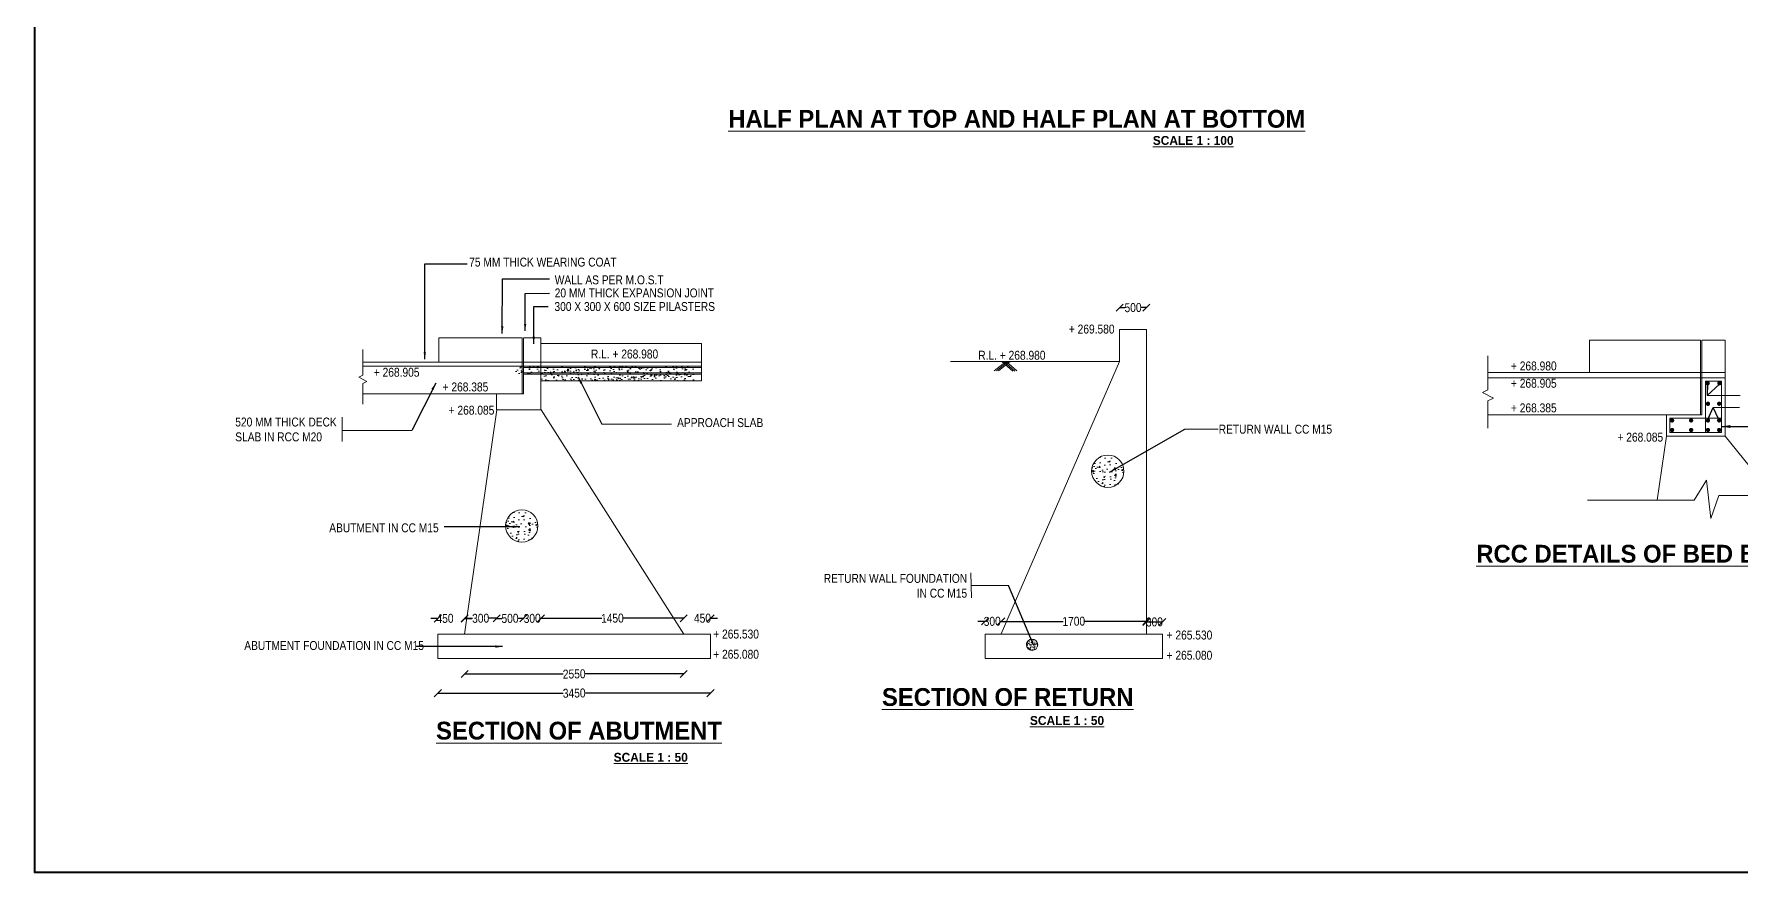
# Model space of a CAD drawing. Header units: millimetres. Extents: x 553933 to 630635, y 36219 to 87626.
# Drawn here: x 553933 to 601830, y 36219 to 59764 of the extents above; entities that cross this region are included whole.
import ezdxf
from ezdxf.enums import TextEntityAlignment as Align

# ---------------------------------------------------------------- set-up
doc = ezdxf.new("R2010")
doc.units = ezdxf.units.MM
doc.header["$LTSCALE"] = 300
doc.header["$MEASUREMENT"] = 0
doc.layers.add('MAIN', color=7, linetype='Continuous')
doc.styles.add('ARIAL NARROW', font='ARIALN.TTF', dxfattribs={"height": 250})
doc.styles.add('arn', font='ARIALN.TTF')
doc.styles.add('CITYBLUEPR', font='cityb___.ttf')
doc.dimstyles.get("Standard").update_dxf_attribs({"dimtxt": 200, "dimasz": 200, "dimexe": 0.18, "dimexo": 0.0625, "dimgap": 0.09, "dimtad": 0, "dimdec": 0, "dimzin": 0, "dimdsep": 46, "dimtxsty": 'ARIAL NARROW', "dimcen": 0.0851, "dimdle": 0.1, "dimse1": 1, "dimse2": 1, "dimadec": 0, "dimazin": 0, "dimtfac": 1, "dimtdec": 0, "dimtofl": 0, "dimtmove": 0, "dimatfit": 3, "dimfxl": 1, "dimtolj": 1, "dimtzin": 0, "dimarcsym": 0})
doc.dimstyles.new('STANDARD$7', dxfattribs={"dimtxt": 2, "dimasz": 2, "dimexe": 1.25, "dimexo": 0.625, "dimtad": 1, "dimdec": 0, "dimlfac": 0.5, "dimdsep": 46, "dimtxsty": 'ARIAL NARROW', "dimcen": 2.5, "dimdle": 0.1, "dimse1": 1, "dimse2": 1, "dimadec": 0, "dimazin": 0, "dimtfac": 1, "dimtdec": 0, "dimtmove": 0, "dimatfit": 3, "dimfxl": 1, "dimtolj": 1, "dimtzin": 0, "dimarcsym": 0})

# ---------------------------------------------------------------- blocks, each defined once
blk = doc.blocks.new('_Oblique')
at = {"color": 0, "linetype": 'ByBlock', "lineweight": -2}
blk.add_line((-0.5, -0.5), (0.5, 0.5), dxfattribs=at)
blk = doc.blocks.new('*D10')
at = {"layer": 'Defpoints', "color": 0, "linetype": 'ByBlock', "lineweight": 9, "transparency": 16777216}
for p in [(565264, 42241), (572914, 42241), (572914, 41264)]:
    blk.add_point(p, dxfattribs=at)
at = {"layer": 'MAIN', "color": 0, "linetype": 'ByBlock', "lineweight": -2, "transparency": 16777216}
for p, q in [((565263, 41264), (568783, 41264)), ((572914, 41264), (569394, 41264))]:
    blk.add_line(p, q, dxfattribs=at)
at = {"layer": 'MAIN', "color": 0, "linetype": 'ByBlock', "lineweight": -2, "transparency": 16777216, "xscale": 200, "yscale": 200, "zscale": 200, "rotation": 180}
blk.add_blockref('_Oblique', (565264, 41264), dxfattribs=at)
at = {"layer": 'MAIN', "color": 0, "linetype": 'ByBlock', "lineweight": -2, "transparency": 16777216, "xscale": 200, "yscale": 200, "zscale": 200}
blk.add_blockref('_Oblique', (572914, 41264), dxfattribs=at)
at = {"layer": 'MAIN', "color": 0, "linetype": 'ByBlock', "lineweight": 9, "transparency": 16777216, "insert": (569089, 41264), "char_height": 250, "attachment_point": 5, "rotation": 1, "style": 'ARIAL NARROW'}
blk.add_mtext('\\A1;3450', dxfattribs=at)
blk = doc.blocks.new('*D11')
at = {"layer": 'Defpoints', "color": 0, "linetype": 'ByBlock', "lineweight": 9, "transparency": 16777216}
for p in [(566014, 42916), (572164, 42916), (572164, 41802)]:
    blk.add_point(p, dxfattribs=at)
at = {"layer": 'MAIN', "color": 0, "linetype": 'ByBlock', "lineweight": -2, "transparency": 16777216}
for p, q in [((566013, 41802), (568781, 41802)), ((572164, 41802), (569396, 41802))]:
    blk.add_line(p, q, dxfattribs=at)
at = {"layer": 'MAIN', "color": 0, "linetype": 'ByBlock', "lineweight": -2, "transparency": 16777216, "xscale": 200, "yscale": 200, "zscale": 200, "rotation": 180}
blk.add_blockref('_Oblique', (566014, 41802), dxfattribs=at)
at = {"layer": 'MAIN', "color": 0, "linetype": 'ByBlock', "lineweight": -2, "transparency": 16777216, "xscale": 200, "yscale": 200, "zscale": 200}
blk.add_blockref('_Oblique', (572164, 41802), dxfattribs=at)
at = {"layer": 'MAIN', "color": 0, "linetype": 'ByBlock', "lineweight": 9, "transparency": 16777216, "insert": (569089, 41802), "char_height": 250, "attachment_point": 5, "rotation": 1, "style": 'ARIAL NARROW'}
blk.add_mtext('\\A1;2550', dxfattribs=at)
blk = doc.blocks.new('*D12')
at = {"layer": 'Defpoints', "color": 0, "linetype": 'ByBlock', "lineweight": 9, "transparency": 16777216}
for p in [(566014, 43361), (565264, 42916), (566014, 42916)]:
    blk.add_point(p, dxfattribs=at)
at = {"layer": 'MAIN', "color": 0, "linetype": 'ByBlock', "lineweight": -2, "transparency": 16777216}
for p, q in [((565264, 43361), (565064, 43361)), ((566014, 43361), (566214, 43361))]:
    blk.add_line(p, q, dxfattribs=at)
at = {"layer": 'MAIN', "color": 0, "linetype": 'ByBlock', "lineweight": -2, "transparency": 16777216, "xscale": 200, "yscale": 200, "zscale": 200}
blk.add_blockref('_Oblique', (565264, 43361), dxfattribs=at)
at = {"layer": 'MAIN', "color": 0, "linetype": 'ByBlock', "lineweight": -2, "transparency": 16777216, "xscale": 200, "yscale": 200, "zscale": 200, "rotation": 180}
blk.add_blockref('_Oblique', (566014, 43361), dxfattribs=at)
at = {"layer": 'MAIN', "color": 0, "linetype": 'ByBlock', "lineweight": 9, "transparency": 16777216, "insert": (565464, 43361), "char_height": 250, "attachment_point": 5, "rotation": 1, "style": 'ARIAL NARROW'}
blk.add_mtext('\\A1;450', dxfattribs=at)
blk = doc.blocks.new('*D13')
at = {"layer": 'Defpoints', "color": 0, "linetype": 'ByBlock', "lineweight": 9, "transparency": 16777216}
for p in [(566914, 49216), (566914, 43365), (566014, 42916)]:
    blk.add_point(p, dxfattribs=at)
at = {"layer": 'MAIN', "color": 0, "linetype": 'ByBlock', "lineweight": -2, "transparency": 16777216}
for p, q in [((566013, 43365), (566237, 43365)), ((566914, 43365), (566690, 43365))]:
    blk.add_line(p, q, dxfattribs=at)
at = {"layer": 'MAIN', "color": 0, "linetype": 'ByBlock', "lineweight": -2, "transparency": 16777216, "xscale": 200, "yscale": 200, "zscale": 200, "rotation": 180}
blk.add_blockref('_Oblique', (566014, 43365), dxfattribs=at)
at = {"layer": 'MAIN', "color": 0, "linetype": 'ByBlock', "lineweight": -2, "transparency": 16777216, "xscale": 200, "yscale": 200, "zscale": 200}
blk.add_blockref('_Oblique', (566914, 43365), dxfattribs=at)
at = {"layer": 'MAIN', "color": 0, "linetype": 'ByBlock', "lineweight": 9, "transparency": 16777216, "insert": (566464, 43365), "char_height": 250, "attachment_point": 5, "rotation": 1, "style": 'ARIAL NARROW'}
blk.add_mtext('\\A1;300', dxfattribs=at)
blk = doc.blocks.new('*D14')
at = {"layer": 'Defpoints', "color": 0, "linetype": 'ByBlock', "lineweight": 9, "transparency": 16777216}
for p in [(567663, 49666), (566914, 49216), (567663, 43362)]:
    blk.add_point(p, dxfattribs=at)
at = {"layer": 'MAIN', "color": 0, "linetype": 'ByBlock', "lineweight": -2, "transparency": 16777216}
for p, q in [((566913, 43362), (567062, 43362)), ((567663, 43362), (567515, 43362))]:
    blk.add_line(p, q, dxfattribs=at)
at = {"layer": 'MAIN', "color": 0, "linetype": 'ByBlock', "lineweight": -2, "transparency": 16777216, "xscale": 200, "yscale": 200, "zscale": 200, "rotation": 180}
blk.add_blockref('_Oblique', (566914, 43362), dxfattribs=at)
at = {"layer": 'MAIN', "color": 0, "linetype": 'ByBlock', "lineweight": -2, "transparency": 16777216, "xscale": 200, "yscale": 200, "zscale": 200}
blk.add_blockref('_Oblique', (567663, 43362), dxfattribs=at)
at = {"layer": 'MAIN', "color": 0, "linetype": 'ByBlock', "lineweight": 9, "transparency": 16777216, "insert": (567288, 43362), "char_height": 250, "attachment_point": 5, "rotation": 1, "style": 'ARIAL NARROW'}
blk.add_mtext('\\A1;500', dxfattribs=at)
blk = doc.blocks.new('*D15')
at = {"layer": 'Defpoints', "color": 0, "linetype": 'ByBlock', "lineweight": 9, "transparency": 16777216}
for p in [(567663, 49666), (568158, 49216), (568158, 43363)]:
    blk.add_point(p, dxfattribs=at)
at = {"layer": 'MAIN', "color": 0, "linetype": 'ByBlock', "lineweight": -2, "transparency": 16777216}
for p, q in [((567663, 43363), (567684, 43363)), ((568158, 43363), (568137, 43363))]:
    blk.add_line(p, q, dxfattribs=at)
at = {"layer": 'MAIN', "color": 0, "linetype": 'ByBlock', "lineweight": -2, "transparency": 16777216, "xscale": 200, "yscale": 200, "zscale": 200, "rotation": 180}
blk.add_blockref('_Oblique', (567663, 43363), dxfattribs=at)
at = {"layer": 'MAIN', "color": 0, "linetype": 'ByBlock', "lineweight": -2, "transparency": 16777216, "xscale": 200, "yscale": 200, "zscale": 200}
blk.add_blockref('_Oblique', (568158, 43363), dxfattribs=at)
at = {"layer": 'MAIN', "color": 0, "linetype": 'ByBlock', "lineweight": 9, "transparency": 16777216, "insert": (567911, 43363), "char_height": 250, "attachment_point": 5, "rotation": 1, "style": 'ARIAL NARROW'}
blk.add_mtext('\\A1;300', dxfattribs=at)
blk = doc.blocks.new('*D16')
at = {"layer": 'Defpoints', "color": 0, "linetype": 'ByBlock', "lineweight": 9, "transparency": 16777216}
for p in [(568157, 49216), (572164, 43366), (572164, 42916)]:
    blk.add_point(p, dxfattribs=at)
at = {"layer": 'MAIN', "color": 0, "linetype": 'ByBlock', "lineweight": -2, "transparency": 16777216}
for p, q in [((568157, 43366), (569864, 43366)), ((572164, 43366), (570457, 43366))]:
    blk.add_line(p, q, dxfattribs=at)
at = {"layer": 'MAIN', "color": 0, "linetype": 'ByBlock', "lineweight": -2, "transparency": 16777216, "xscale": 200, "yscale": 200, "zscale": 200, "rotation": 180}
blk.add_blockref('_Oblique', (568157, 43366), dxfattribs=at)
at = {"layer": 'MAIN', "color": 0, "linetype": 'ByBlock', "lineweight": -2, "transparency": 16777216, "xscale": 200, "yscale": 200, "zscale": 200}
blk.add_blockref('_Oblique', (572164, 43366), dxfattribs=at)
at = {"layer": 'MAIN', "color": 0, "linetype": 'ByBlock', "lineweight": 9, "transparency": 16777216, "insert": (570161, 43366), "char_height": 250, "attachment_point": 5, "rotation": 1, "style": 'ARIAL NARROW'}
blk.add_mtext('\\A1;1450', dxfattribs=at)
blk = doc.blocks.new('*D17')
at = {"layer": 'Defpoints', "color": 0, "linetype": 'ByBlock', "lineweight": 9, "transparency": 16777216}
for p in [(572914, 43366), (572164, 42916), (572914, 42916)]:
    blk.add_point(p, dxfattribs=at)
at = {"layer": 'MAIN', "color": 0, "linetype": 'ByBlock', "lineweight": -2, "transparency": 16777216}
for p, q in [((572164, 43366), (571964, 43366)), ((572914, 43366), (573114, 43366))]:
    blk.add_line(p, q, dxfattribs=at)
at = {"layer": 'MAIN', "color": 0, "linetype": 'ByBlock', "lineweight": -2, "transparency": 16777216, "xscale": 200, "yscale": 200, "zscale": 200}
blk.add_blockref('_Oblique', (572164, 43366), dxfattribs=at)
at = {"layer": 'MAIN', "color": 0, "linetype": 'ByBlock', "lineweight": -2, "transparency": 16777216, "xscale": 200, "yscale": 200, "zscale": 200, "rotation": 180}
blk.add_blockref('_Oblique', (572914, 43366), dxfattribs=at)
at = {"layer": 'MAIN', "color": 0, "linetype": 'ByBlock', "lineweight": 9, "transparency": 16777216, "insert": (572689, 43366), "char_height": 250, "attachment_point": 5, "rotation": 1, "style": 'ARIAL NARROW'}
blk.add_mtext('\\A1;450', dxfattribs=at)
blk = doc.blocks.new('*D18')
at = {"layer": 'Defpoints', "color": 0, "linetype": 'ByBlock', "lineweight": 9, "transparency": 16777216}
for p in [(585147, 52086), (584397, 51498), (585147, 51498)]:
    blk.add_point(p, dxfattribs=at)
at = {"layer": 'MAIN', "color": 0, "linetype": 'ByBlock', "lineweight": -2, "transparency": 16777216}
for p, q in [((584397, 52086), (584546, 52086)), ((585147, 52086), (584998, 52086))]:
    blk.add_line(p, q, dxfattribs=at)
at = {"layer": 'MAIN', "color": 0, "linetype": 'ByBlock', "lineweight": -2, "transparency": 16777216, "xscale": 200, "yscale": 200, "zscale": 200, "rotation": 180}
blk.add_blockref('_Oblique', (584397, 52086), dxfattribs=at)
at = {"layer": 'MAIN', "color": 0, "linetype": 'ByBlock', "lineweight": -2, "transparency": 16777216, "xscale": 200, "yscale": 200, "zscale": 200}
blk.add_blockref('_Oblique', (585147, 52086), dxfattribs=at)
at = {"layer": 'MAIN', "color": 0, "linetype": 'ByBlock', "lineweight": 9, "transparency": 16777216, "insert": (584772, 52086), "char_height": 250, "attachment_point": 5, "rotation": 1, "style": 'ARIAL NARROW'}
blk.add_mtext('\\A1;500', dxfattribs=at)
blk = doc.blocks.new('*D19')
at = {"layer": 'Defpoints', "color": 0, "linetype": 'ByBlock', "lineweight": 9, "transparency": 16777216}
for p in [(581071, 43279), (580621, 42916), (581071, 42916)]:
    blk.add_point(p, dxfattribs=at)
at = {"layer": 'MAIN', "color": 0, "linetype": 'ByBlock', "lineweight": -2, "transparency": 16777216}
for p, q in [((580621, 43279), (580421, 43279)), ((581071, 43279), (581271, 43279))]:
    blk.add_line(p, q, dxfattribs=at)
at = {"layer": 'MAIN', "color": 0, "linetype": 'ByBlock', "lineweight": -2, "transparency": 16777216, "xscale": 200, "yscale": 200, "zscale": 200}
blk.add_blockref('_Oblique', (580621, 43279), dxfattribs=at)
at = {"layer": 'MAIN', "color": 0, "linetype": 'ByBlock', "lineweight": -2, "transparency": 16777216, "xscale": 200, "yscale": 200, "zscale": 200, "rotation": 180}
blk.add_blockref('_Oblique', (581071, 43279), dxfattribs=at)
at = {"layer": 'MAIN', "color": 0, "linetype": 'ByBlock', "lineweight": 9, "transparency": 16777216, "insert": (580821, 43279), "char_height": 250, "attachment_point": 5, "rotation": 1, "style": 'ARIAL NARROW'}
blk.add_mtext('\\A1;300', dxfattribs=at)
blk = doc.blocks.new('*D20')
at = {"layer": 'Defpoints', "color": 0, "linetype": 'ByBlock', "lineweight": 9, "transparency": 16777216}
for p in [(585147, 43279), (581071, 42932), (585147, 42932)]:
    blk.add_point(p, dxfattribs=at)
at = {"layer": 'MAIN', "color": 0, "linetype": 'ByBlock', "lineweight": -2, "transparency": 16777216}
for p, q in [((581071, 43279), (582813, 43279)), ((585147, 43279), (583405, 43279))]:
    blk.add_line(p, q, dxfattribs=at)
at = {"layer": 'MAIN', "color": 0, "linetype": 'ByBlock', "lineweight": -2, "transparency": 16777216, "xscale": 200, "yscale": 200, "zscale": 200, "rotation": 180}
blk.add_blockref('_Oblique', (581071, 43279), dxfattribs=at)
at = {"layer": 'MAIN', "color": 0, "linetype": 'ByBlock', "lineweight": -2, "transparency": 16777216, "xscale": 200, "yscale": 200, "zscale": 200}
blk.add_blockref('_Oblique', (585147, 43279), dxfattribs=at)
at = {"layer": 'MAIN', "color": 0, "linetype": 'ByBlock', "lineweight": 9, "transparency": 16777216, "insert": (583109, 43279), "char_height": 250, "attachment_point": 5, "rotation": 1, "style": 'ARIAL NARROW'}
blk.add_mtext('\\A1;1700', dxfattribs=at)
blk = doc.blocks.new('*D21')
at = {"layer": 'Defpoints', "color": 0, "linetype": 'ByBlock', "lineweight": 9, "transparency": 16777216}
for p in [(585597, 43262), (585147, 42932), (585597, 42932)]:
    blk.add_point(p, dxfattribs=at)
at = {"layer": 'MAIN', "color": 0, "linetype": 'ByBlock', "lineweight": -2, "transparency": 16777216}
blk.add_line((585147, 43262), (585597, 43262), dxfattribs=at)
at = {"layer": 'MAIN', "color": 0, "linetype": 'ByBlock', "lineweight": -2, "transparency": 16777216, "xscale": 200, "yscale": 200, "zscale": 200, "rotation": 180}
blk.add_blockref('_Oblique', (585147, 43262), dxfattribs=at)
at = {"layer": 'MAIN', "color": 0, "linetype": 'ByBlock', "lineweight": -2, "transparency": 16777216, "xscale": 200, "yscale": 200, "zscale": 200}
blk.add_blockref('_Oblique', (585597, 43262), dxfattribs=at)
at = {"layer": 'MAIN', "color": 0, "linetype": 'ByBlock', "lineweight": 9, "transparency": 16777216, "insert": (585372, 43262), "char_height": 250, "attachment_point": 5, "rotation": 1, "style": 'ARIAL NARROW'}
blk.add_mtext('\\A1;300', dxfattribs=at)

msp = doc.modelspace()

# ---------------------------------------------------------------- hatches: boundary and pattern name
at = {"linetype": 'ByBlock', "lineweight": 9}
h = msp.add_hatch(dxfattribs=at)
h.set_pattern_fill('AR-CONC', color=0, scale=45, style=0)
h.set_pattern_definition([(130, (1429635.23, 78973.67), (-322.76708, -28.23846), [33.75, -371.25]), (185, (1429635.23, 78973.67), (62.4381, 338.48646), [27, -297]), (79.5486, (1429608.33, 78971.32), (-260.32922, 310.24779), [28.68309, -315.51395]), (133.8158, (1429635.23, 79063.67), (-480.25847, -74.48356), [50.625, -556.875]), (83.3644, (1429595.2, 79057.47), (-420.59822, 438.35304), [43.02463, -473.27085]), (188.8158, (1429635.23, 79063.67), (-420.59788, 438.35337), [40.5, -445.5]), (159, (1429590.23, 79041.17), (-268.60817, -181.1785), [33.75, -371.25]), (214, (1429590.23, 79041.17), (-109.4919, 326.31752), [27, -297]), (108.5486, (1429567.84, 79026.08), (-378.10018, 145.13872), [28.68309, -315.51395]), (142.5, (1429635.23, 78973.67), (-5.471935, 149.802234), [0, -293.4, 0, -301.5, 0, -298.125]), (172.5, (1429635.23, 78973.67), (-118.381292, 177.48527), [0, -171.9, 0, -286.65, 0, -113.625]), (212.5, (1429735.58, 78973.67), (-240.220096, -10.149692), [0, -112.5, 0, -351, 0, -465.75]), (222.5, (1429780.58, 78973.67), (-262.433776, 45.04724), [0, -146.25, 0, -233.1, 0, -330.75])])
h.paths.add_polyline_path([(567407.5, 50446.3), (572507.5, 50446.3), (572507.5, 50033.8), (568157.5, 50033.8), (568157.5, 50221.3), (567407.5, 50221.3)])
at = {"layer": 'MAIN', "linetype": 'ByBlock', "lineweight": 9}
h = msp.add_hatch(dxfattribs=at)
h.set_pattern_fill('AR-CONC', color=0, scale=60, style=0)
h.set_pattern_definition([(50, (-542998.84, -105585.57), (430.35611, -37.65128), [45, -495]), (355, (-542998.84, -105585.57), (-83.2508, 451.31528), [36, -396]), (100.4514, (-542963, -105588.7), (347.10563, 413.66373), [38.24411, -420.68527]), (46.1842, (-542998.84, -105465.57), (640.34463, -99.3114), [67.5, -742.5]), (96.6356, (-542945.5, -105473.85), (560.79762, 584.47072), [57.36617, -631.0278]), (351.1842, (-542998.84, -105465.6), (560.79717, 584.47116), [54, -594]), (21, (-542938.84, -105495.57), (358.14423, -241.57133), [45, -495]), (326, (-542938.84, -105495.57), (145.9892, 435.09003), [36, -396]), (71.4514, (-542909, -105515.7), (504.13358, 193.5183), [38.24411, -420.68527]), (37.5, (-542998.84, -105585.57), (7.295913, 199.736312), [0, -391.2, 0, -402, 0, -397.5]), (7.5, (-542998.84, -105585.57), (157.841722, 236.647027), [0, -229.2, 0, -382.2, 0, -151.5]), (327.5, (-543132.64, -105585.57), (320.293462, -13.532923), [0, -150, 0, -468, 0, -621]), (317.5, (-543192.64, -105585.57), (349.9117, 60.06299), [0, -195, 0, -310.8, 0, -441])])
h.paths.add_polyline_path([(583617.4, 47494.7, 1), (584524.6, 47494.7, 1)])
at = {"layer": 'MAIN', "lineweight": 9}
h = msp.add_hatch(dxfattribs=at)
h.set_pattern_fill('AR-CONC', color=0, scale=60, style=0)
h.set_pattern_definition([(50, (-559443.7, -107123.24), (430.35611, -37.65128), [45, -495]), (355, (-559443.7, -107123.24), (-83.2508, 451.31528), [36, -396]), (100.4514, (-559407.82, -107126.38), (347.10563, 413.66373), [38.24411, -420.68527]), (46.1842, (-559443.7, -107003.24), (640.34463, -99.3114), [67.5, -742.5]), (96.6356, (-559390.3, -107011.5), (560.79762, 584.47072), [57.36617, -631.0278]), (351.1842, (-559443.7, -107003.24), (560.79717, 584.47116), [54, -594]), (21, (-559383.7, -107033.24), (358.14423, -241.57133), [45, -495]), (326, (-559383.7, -107033.24), (145.9892, 435.09003), [36, -396]), (71.4514, (-559353.84, -107053.37), (504.13358, 193.5183), [38.24411, -420.68527]), (37.5, (-559443.69, -107123.24), (7.295913, 199.736312), [0, -391.2, 0, -402, 0, -397.5]), (7.5, (-559443.69, -107123.24), (157.841722, 236.647027), [0, -229.2, 0, -382.2, 0, -151.5]), (327.5, (-559577.49, -107123.24), (320.293462, -13.532923), [0, -150, 0, -468, 0, -621]), (317.5, (-559637.5, -107123.24), (349.9117, 60.06299), [0, -195, 0, -310.8, 0, -441])])
h.paths.add_polyline_path([(567172.6, 45957.1, 1), (568079.7, 45957.1, 1)])
at = {"layer": 'MAIN', "linetype": 'ByBlock', "lineweight": 9}
h = msp.add_hatch(dxfattribs=at)
h.set_pattern_fill('AR-CONC', color=0, scale=21, style=0)
h.set_pattern_definition([(50, (187466.22, -10955.97), (150.62464, -13.17795), [15.75, -173.25]), (355, (187466.22, -10955.97), (-29.13778, 157.96035), [12.6, -138.6]), (100.4514, (187478.77, -10957.07), (121.48697, 144.782304), [13.38544, -147.239844]), (46.1842, (187466.22, -10913.97), (224.12062, -34.75899), [23.625, -259.875]), (96.6356, (187484.9, -10916.87), (196.27917, 204.56475), [20.07816, -220.85973]), (351.1842, (187466.22, -10913.97), (196.27901, 204.5649), [18.9, -207.9]), (21, (187487.22, -10924.47), (125.35048, -84.549967), [15.75, -173.25]), (326, (187487.22, -10924.47), (51.09622, 152.28151), [12.6, -138.6]), (71.4514, (187497.67, -10931.52), (176.44675, 67.731404), [13.38544, -147.239844]), (37.5, (187466.223, -10955.97), (2.5535696, 69.907709), [0, -136.92, 0, -140.7, 0, -139.125]), (7.5, (187466.22, -10955.97), (55.244603, 82.82646), [0, -80.22, 0, -133.77, 0, -53.025]), (327.5, (187419.393, -10955.97), (112.1027116, -4.736523), [0, -52.5, 0, -163.8, 0, -217.35]), (317.5, (187398.39, -10955.97), (122.469096, 21.022046), [0, -68.25, 0, -108.78, 0, -154.35])])
h.paths.add_polyline_path([(581781.9, 42622.1, 1), (582099.4, 42622.1, 1)])

# ---------------------------------------------------------------- linework, layer by layer
at = {"color": 0, "linetype": 'ByBlock', "lineweight": 9}
for p, q in [((585147.1, 51474.8), (584397.1, 51474.8)), ((584397.1, 51474.8), (584397.1, 50574.8)), ((585147.1, 50574.8), (585147.1, 51474.8)), ((572657.5, 51083.8), (572657.5, 50033.8)), ((563163, 50558.8), (563913, 50558.8)), ((563163, 50446.3), (563913, 50446.3)), ((567663, 50558.8), (563913, 50558.8)), ((567663, 50446.3), (563913, 50446.3)), ((567633, 49666.3), (567633, 50558.8)), ((567663, 49666.3), (567663, 50558.8)), ((567663, 50558.8), (572657.5, 50558.8)), ((568157.5, 49216.3), (568157.5, 50558.8)), ((568157.5, 49216.3), (568157.5, 50558.8)), ((579650.1, 50574.8), (584397.1, 50574.8)), ((584397.1, 50574.8), (581070.6, 42932.3)), ((585147.1, 42932.3), (585147.1, 50574.8)), ((594742.1, 50269.7), (595741.6, 50269.7)), ((594742.1, 50119.8), (595741.6, 50119.8)), ((601387.1, 50269.7), (595741.6, 50269.7)), ((601387.1, 50119.8), (595741.6, 50119.8)), ((600699.1, 49080.3), (600699.1, 50269.7)), ((600739.1, 49080.3), (600739.1, 50269.7)), ((600839.1, 50019.3), (600839.6, 50019.8)), ((600839.1, 48580.6), (600839.1, 50019.3)), ((601286.6, 50019.8), (600839.6, 50019.8)), ((601286.6, 50019.8), (601287.1, 50019.3)), ((601287.1, 48581.1), (601287.1, 50019.3)), ((601387.1, 48480.6), (601387.1, 50269.7)), ((601387.1, 48480.6), (601387.1, 50269.7)), ((566913, 49666.3), (563163, 49666.3)), ((566913, 49216.3), (566913, 49666.3)), ((567663, 49666.3), (566913, 49666.3)), ((600880, 49616.8), (601807, 49616.8)), ((566013.6, 42916.3), (566913.6, 49216.3)), ((568157.5, 49216.3), (566913, 49216.3)), ((572163.6, 42916.3), (568158.1, 49216.3)), ((599739.6, 49080.3), (594742.1, 49080.3)), ((599739.6, 48480.6), (599739.6, 49080.3)), ((600739.1, 49080.3), (599739.6, 49080.3)), ((599840.1, 48980.3), (599839.6, 48979.8)), ((599839.6, 48581.1), (599839.6, 48979.8)), ((601287.1, 48980.3), (599840.1, 48980.3)), ((601057, 49286.4), (601790, 49286.4)), ((599483.3, 46681), (599740.4, 48480.6)), ((601387.1, 48480.6), (599739.6, 48480.6)), ((599840.1, 48580.6), (599839.6, 48581.1)), ((601286.6, 48580.6), (599840.1, 48580.6)), ((601286.6, 48580.6), (601287.1, 48581.1)), ((602733.8, 46810), (601387.9, 48480.6)), ((566013.6, 42916.3), (565263.6, 42916.3)), ((565263.6, 42916.3), (565263.6, 42241.3)), ((566013.6, 42916.3), (572163.6, 42916.3)), ((572913.6, 42916.3), (572163.6, 42916.3)), ((572913.6, 42916.3), (572163.6, 42916.3)), ((572913.6, 42241.3), (572913.6, 42916.3)), ((581070.6, 42916.3), (580620.6, 42916.3)), ((580620.6, 42916.3), (580620.6, 42241.3)), ((580620.6, 42916.3), (585597.1, 42916.3)), ((585597.1, 42241.8), (585597.1, 42916.3)), ((565263.6, 42241.3), (572913.6, 42241.3)), ((565263.6, 42241.3), (572913.6, 42241.3)), ((580620.6, 42241.3), (585596.6, 42241.3))]:
    msp.add_line(p, q, dxfattribs=at)
for points in [[(553933.3, 87625.6), (630634.8, 87625.6), (630634.8, 36219.1), (553933.3, 36219.1)], [(553958.3, 87600.6), (630609.8, 87600.6), (630609.8, 36244.1), (553958.3, 36244.1)], [(565286, 50558.8), (567633, 50558.8), (567633, 51233.8), (565286, 51233.8)], [(597582, 50269.7), (600699.1, 50269.7), (600699.1, 51169.3), (597582, 51169.3)]]:
    msp.add_lwpolyline(points, close=True, dxfattribs=at)
at = {"color": 0, "lineweight": 9, "const_width": 60}
for points in [[(600863.2, 49963.3, -1), (600923.2, 49963.3, -1)], [(600869.7, 49963.3, -1), (600929.7, 49963.3, -1)], [(601197.7, 49963.3, -1), (601257.7, 49963.3, -1)], [(600876.7, 49387.3, -1), (600936.7, 49387.3, -1)], [(601192.2, 49387.3, -1), (601252.2, 49387.3, -1)], [(599869.7, 48919.3, -1), (599929.7, 48919.3, -1)], [(600403.7, 48919.3, -1), (600463.7, 48919.3, -1)], [(600876.7, 48919.3, -1), (600936.7, 48919.3, -1)], [(601192.2, 48919.3, -1), (601252.2, 48919.3, -1)], [(599869.7, 48651.3, -1), (599929.7, 48651.3, -1)], [(600403.7, 48651.3, -1), (600463.7, 48651.3, -1)], [(600876.7, 48651.3, -1), (600936.7, 48651.3, -1)], [(601192.2, 48651.3, -1), (601252.2, 48651.3, -1)]]:
    msp.add_lwpolyline(points, format="xyb", close=True, dxfattribs=at)
at = {"color": 0, "linetype": 'ByBlock', "lineweight": 9}
msp.add_lwpolyline([(597527, 46681), (600518.5, 46681), (600861.5, 47246.5), (600990.5, 46165), (601209, 46810), (604146.5, 46810)], dxfattribs=at)
msp.add_arc((585596.6, 42241.8), 0.5, 270, 0, dxfattribs=at)
at = {"layer": 'MAIN', "color": 0, "linetype": 'ByBlock', "lineweight": 9}
for p, q in [((553958.3, 87600.6), (553958.3, 36244.1)), ((563155.5, 50190.5), (563155.5, 50907.6)), ((567663, 50558.8), (567663, 51233.8)), ((567663, 51233.8), (568157.5, 51233.8)), ((568157.5, 50558.8), (568157.5, 51233.8)), ((568157.5, 50558.8), (568157.5, 51083.8)), ((568157.5, 51083.8), (572657.5, 51083.8)), ((568158.1, 51083.8), (572657.5, 51083.8)), ((600739.1, 50269.7), (600739.1, 51169.3)), ((600739.1, 51169.3), (601387.1, 51169.3)), ((601387.1, 50269.7), (601387.1, 51169.3)), ((601387.1, 50269.7), (601387.1, 50969.4)), ((567663, 50446.3), (572657.5, 50446.3)), ((567663, 50408.8), (572657.5, 50408.8)), ((580266, 50573.8), (580715.6, 50573.8)), ((581209.6, 50574.8), (580879.4, 50310.9)), ((581267.5, 50574.8), (580937.3, 50310.9)), ((581325.4, 50574.8), (580995.2, 50310.9)), ((581093.9, 50571.7), (581395.1, 50304.8)), ((581147.9, 50574.8), (581456.1, 50301.8)), ((581209.6, 50574.8), (581510.9, 50307.8)), ((581839.4, 50573.8), (581389.9, 50573.8)), ((594732.1, 49778.9), (594732.1, 50734.5)), ((567663, 50258.8), (572657.5, 50258.8)), ((567663, 50221.3), (572657.5, 50221.3)), ((568157.5, 50033.8), (572507.5, 50033.8)), ((586230.3, 48673.7), (587158.4, 48673.7)), ((580222.9, 44645.2), (580235.3, 43935.2)), ((581274.4, 44287.4), (580229.1, 44290.2))]:
    msp.add_line(p, q, dxfattribs=at)
at = {"layer": 'MAIN', "color": 0, "lineweight": 9}
for p, q in [((563041.7, 50132.5), (563155.5, 50190.5)), ((563269.3, 50016.5), (563041.7, 50132.5)), ((563269.3, 50016.4), (563155.4, 49958.5)), ((563155.4, 49958.5), (563155.4, 49380)), ((594580.4, 49701.6), (594732.1, 49778.9)), ((594883.7, 49547.1), (594580.4, 49701.6)), ((594883.7, 49546.9), (594732, 49469.7)), ((594732, 49469.7), (594732, 48698.8)), ((562579.2, 48328.1), (562579.2, 49008.5)), ((564531.2, 48639.5), (562579.2, 48639.5)), ((569869.5, 48812.5), (571821.5, 48812.5)), ((553958.3, 36244.1), (630609.8, 36244.1))]:
    msp.add_line(p, q, dxfattribs=at)
at = {"layer": 'MAIN', "color": 0, "lineweight": 9, "const_width": 9.37, "flags": 128}
for points in [[(568064.4, 50398.3, 1), (568073.8, 50398.3, 1)], [(568142.9, 50398.3, 1), (568152.3, 50398.3, 1)], [(568517.9, 50398.3, 1), (568527.3, 50398.3, 1)], [(568767.8, 50398.3, 1), (568777.2, 50398.3, 1)], [(569142.8, 50398.3, 1), (569152.2, 50398.3, 1)], [(569534.8, 50398.3, 1), (569544.2, 50398.3, 1)], [(569909.8, 50398.3, 1), (569919.2, 50398.3, 1)], [(570278.4, 50398.3, 1), (570287.8, 50398.3, 1)], [(570653.4, 50398.3, 1), (570662.8, 50398.3, 1)], [(571037.1, 50398.3, 1), (571046.5, 50398.3, 1)], [(571412.1, 50398.3, 1), (571421.5, 50398.3, 1)], [(571763.3, 50398.3, 1), (571772.7, 50398.3, 1)], [(572138.3, 50398.3, 1), (572147.7, 50398.3, 1)], [(568064.4, 50269.6, 1), (568073.8, 50269.6, 1)], [(568142.9, 50269.6, 1), (568152.3, 50269.6, 1)], [(568517.9, 50269.6, 1), (568527.3, 50269.6, 1)], [(568767.8, 50269.6, 1), (568777.2, 50269.6, 1)], [(569142.8, 50269.6, 1), (569152.2, 50269.6, 1)], [(569534.8, 50269.6, 1), (569544.2, 50269.6, 1)], [(569909.8, 50269.6, 1), (569919.2, 50269.6, 1)], [(570278.4, 50269.6, 1), (570287.8, 50269.6, 1)], [(570653.4, 50269.6, 1), (570662.8, 50269.6, 1)], [(571037.1, 50269.6, 1), (571046.5, 50269.6, 1)], [(571412.1, 50269.6, 1), (571421.5, 50269.6, 1)], [(571763.3, 50269.6, 1), (571772.7, 50269.6, 1)], [(572138.3, 50269.6, 1), (572147.7, 50269.6, 1)]]:
    msp.add_lwpolyline(points, format="xyb", close=True, dxfattribs=at)
at = {"layer": 'MAIN', "color": 0, "linetype": 'ByBlock', "lineweight": 9}
msp.add_lwpolyline([(572657.5, 50033.8), (568157.5, 50033.8)], dxfattribs=at)
at = {"layer": 'MAIN', "color": 0, "lineweight": 9}
for centre, radius in [((584063.6, 47495), 453.6), ((567618.8, 45957.3), 453.6), ((581938.1, 42622.2), 158.8)]:
    msp.add_circle(centre, radius, dxfattribs=at)

# ---------------------------------------------------------------- texts
at = {"layer": 'MAIN', "color": 0, "lineweight": 9, "style": 'CITYBLUEPR'}
for s, height, p in [('%%uHALF PLAN AT TOP AND HALF PLAN AT BOTTOM', 500, (581509.2, 57136.6)), ('%%uSCALE 1 : 100', 250, (586460.3, 56654.5)), ('%%URCC DETAILS OF BED BLOCK & DIRT WALL', 500, (601555, 44928.3)), ('%%uSECTION OF RETURN', 500, (581255, 40906)), ('%%USECTION OF ABUTMENT', 500, (569223.9, 39962)), ('%%USCALE 1 : 50', 250, (582919.8, 40371.2)), ('%%USCALE 1 : 50', 250, (571237.6, 39338.7))]:
    msp.add_text(s, height=height, dxfattribs=at).set_placement(p, align=Align.CENTER)
at = {"layer": 'MAIN', "color": 0, "lineweight": 9, "style": 'ARIAL NARROW'}
for s, p in [('75 MM THICK WEARING COAT', (566141.9, 53239.8)), ('WALL AS PER M.O.S.T', (568543.7, 52740.3)), ('300 X 300 X 600 SIZE PILASTERS', (568535.9, 51991.9)), ('+ 269.580', (582971.1, 51359)), ('R.L. + 268.980', (569559.4, 50658.6)), ('R.L. + 268.980', (580428.7, 50624.5)), ('+ 268.905', (563465.6, 50147)), ('+ 268.980', (595378.5, 50324)), ('+ 268.385', (565396.3, 49734.7)), ('+ 268.905', (595378.5, 49837.5)), ('+ 268.085', (565566.2, 49082.4)), ('+ 268.385', (595378.5, 49147)), ('+ 268.085', (598367.2, 48325.4)), ('+ 265.530', (572991.6, 42797.9)), ('+ 265.530', (585714.7, 42770.5)), ('+ 265.080', (572991.6, 42230.9)), ('+ 265.080', (585714.7, 42203.5))]:
    msp.add_text(s, height=250, dxfattribs=at).set_placement(p)
at = {"layer": 'MAIN', "color": 0, "lineweight": 9, "char_height": 250, "style": 'ARIAL NARROW'}
for s, insert, attachment_point in [('20 MM THICK EXPANSION JOINT', (568542.8, 52497.2), 4), ('520 MM THICK DECK\\PSLAB IN RCC M20', (559577.5, 48664.7), 4), ('APPROACH SLAB', (571977, 48856.8), 4), ('RETURN WALL CC M15', (590357.7, 48671.8), 6), ('ABUTMENT IN CC M15', (562215.1, 45904), 4), ('RETURN WALL FOUNDATION \\PIN CC M15', (580116.6, 44276.5), 6), ('ABUTMENT FOUNDATION IN CC M15', (559830.7, 42599.8), 4)]:
    msp.add_mtext(s, dxfattribs=dict(at, insert=insert, attachment_point=attachment_point))

# ---------------------------------------------------------------- dimensions: what is measured, and where the dimension line sits
at = {"layer": 'MAIN', "color": 0, "linetype": 'ByBlock', "lineweight": 9}
for base, p1, p2, text, picture, middle in [((585147.1, 52085.6), (584397.1, 51497.6), (585147.1, 51497.6), '500', '*D18', (584772.1, 52085.6)), ((567663, 43362.4), (566913.6, 49216.3), (567663, 49666.3), '500', '*D14', (567288.3, 43362.4)), ((568158.1, 43362.9), (567663, 49666.3), (568158.1, 49216.3), '300', '*D15', (567910.5, 43362.9)), ((566913.6, 43365.1), (566013.6, 42916.3), (566913.6, 49216.3), '300', '*D13', (566463.6, 43365.1)), ((572163.6, 43365.7), (568157.5, 49216.3), (572163.6, 42916.3), '1450', '*D16', (570160.5, 43365.7)), ((585147.1, 43278.7), (581070.6, 42932.3), (585147.1, 42932.3), '1700', '*D20', (583108.9, 43278.7)), ((572163.6, 41802.2), (566013.6, 42916.3), (572163.6, 42916.3), '2550', '*D11', (569088.6, 41802.2)), ((572913.6, 41263.9), (565263.6, 42241.3), (572913.6, 42241.3), '3450', '*D10', (569088.6, 41263.9))]:
    dim = msp.add_linear_dim(base=base, p1=p1, p2=p2, text=text, dimstyle='Standard', override={"dimtxt": 250, "dimblk1": 'Oblique', "dimblk2": 'Oblique', "dimsah": 1}, dxfattribs=at)
    dim.commit()
    dim.dimension.update_dxf_attribs({"geometry": picture, "text_midpoint": middle, "text_rotation": 1})
for base, p1, p2, text, picture, middle in [((566013.6, 43360.7), (565263.6, 42916.3), (566013.6, 42916.3), '450', '*D12', (565463.6, 43360.7)), ((572913.6, 43366.4), (572163.6, 42916.3), (572913.6, 42916.3), '450', '*D17', (572688.6, 43366.4)), ((581070.6, 43278.7), (580620.6, 42916.3), (581070.6, 42916.3), '300', '*D19', (580820.6, 43278.7)), ((585597.1, 43262.4), (585147.1, 42932.3), (585597.1, 42932.3), '300', '*D21', (585372.1, 43262.4))]:
    dim = msp.add_linear_dim(base=base, p1=p1, p2=p2, text=text, dimstyle='Standard', override={"dimtxt": 250, "dimblk1": 'Oblique', "dimblk2": 'Oblique', "dimsah": 1}, dxfattribs=at)
    dim.commit()
    dim.dimension.update_dxf_attribs({"geometry": picture, "text_midpoint": middle, "dimtype": 160, "text_rotation": 1})

# ---------------------------------------------------------------- leaders
at = {"color": 0, "lineweight": 9}
for points, override in [([(600886.3, 49951.1), (600886.6, 49616.6)], {"dimtxt": 300, "dimasz": 100, "dimexe": 0.18, "dimexo": 0.0625, "dimgap": 0.09, "dimtad": 0, "dimtoh": 1, "dimlfac": 1, "dimzin": 0, "dimtxsty": 'arn', "dimcen": 0.09, "dimdle": 200, "dimtdec": 4, "dimtofl": 0}), ([(600893.2, 49933.3), (600886.6, 49616.6)], {"dimtxt": 300, "dimasz": 100, "dimexe": 0.18, "dimexo": 0.0625, "dimgap": 0.09, "dimtad": 0, "dimtoh": 1, "dimlfac": 1, "dimzin": 0, "dimtxsty": 'arn', "dimcen": 0.09, "dimdle": 200, "dimtdec": 4, "dimtofl": 0}), ([(601227.7, 49933.3), (600886.6, 49616.6)], {"dimtxt": 300, "dimasz": 100, "dimexe": 0.18, "dimexo": 0.0625, "dimgap": 0.09, "dimtad": 0, "dimtoh": 1, "dimlfac": 1, "dimzin": 0, "dimtxsty": 'arn', "dimcen": 0.09, "dimdle": 200, "dimtdec": 4, "dimtofl": 0}), ([(600906.7, 48949.3), (601057, 49286.4)], {"dimtxt": 300, "dimasz": 100, "dimexe": 0.18, "dimexo": 0.0625, "dimgap": 0.09, "dimtad": 0, "dimtoh": 1, "dimlfac": 1, "dimzin": 0, "dimtxsty": 'arn', "dimcen": 0.09, "dimdle": 200, "dimtdec": 4, "dimtofl": 0}), ([(601207.7, 48949.3), (601057, 49286.4)], {"dimtxt": 300, "dimasz": 100, "dimexe": 0.18, "dimexo": 0.0625, "dimgap": 0.09, "dimtad": 0, "dimtoh": 1, "dimlfac": 1, "dimzin": 0, "dimtxsty": 'arn', "dimcen": 0.09, "dimdle": 200, "dimtdec": 4, "dimtofl": 0}), ([(601287, 48748.4), (602300.6, 48748.4)], {"dimtxt": 300, "dimasz": 250, "dimexe": 0.18, "dimexo": 0.0625, "dimgap": 0.09, "dimtad": 0, "dimtoh": 1, "dimlfac": 1, "dimzin": 0, "dimtxsty": 'arn', "dimcen": 0.09, "dimdle": 200, "dimtdec": 4, "dimtofl": 0})]:
    msp.add_leader(points, dimstyle='STANDARD$7', override=override, dxfattribs=at)
at = {"layer": 'MAIN', "color": 0, "lineweight": 9}
for points, override in [([(564896.1, 50635), (564898.3, 53319.7), (566081.8, 53318.6)], {"dimtxt": 200, "dimasz": 200, "dimexe": 0.18, "dimexo": 0.0625, "dimgap": 0.09, "dimtad": 0, "dimtoh": 1, "dimlfac": 1, "dimzin": 0, "dimcen": 0.09, "dimtdec": 4, "dimtofl": 0}), ([(567069.8, 51356.8), (567074.7, 52899), (568393.4, 52893.9)], {"dimtxt": 200, "dimasz": 200, "dimexe": 0.18, "dimexo": 0.0625, "dimgap": 0.09, "dimtad": 0, "dimtoh": 1, "dimlfac": 1, "dimzin": 0, "dimcen": 0.09, "dimtdec": 4, "dimtofl": 0}), ([(567711.4, 51430.3), (567714.8, 52485.7), (568394.9, 52488.1)], {"dimtxt": 200, "dimasz": 200, "dimexe": 0.18, "dimexo": 0.0625, "dimgap": 0.09, "dimtad": 0, "dimtoh": 1, "dimlfac": 1, "dimzin": 0, "dimcen": 0.09, "dimtdec": 4, "dimtofl": 0}), ([(567952.4, 51066.7), (567955.8, 52122.1), (568362.9, 52122.5)], {"dimtxt": 200, "dimasz": 200, "dimexe": 0.18, "dimexo": 0.0625, "dimgap": 0.09, "dimtad": 0, "dimtoh": 1, "dimlfac": 1, "dimzin": 0, "dimcen": 0.09, "dimtdec": 4, "dimtofl": 0}), ([(565201.9, 49968.6), (564531.2, 48639.5)], {"dimtxt": 200, "dimasz": 200, "dimexe": 0.18, "dimexo": 0.0625, "dimgap": 0.09, "dimtad": 0, "dimtoh": 1, "dimlfac": 1, "dimzin": 0, "dimcen": 0.09, "dimtdec": 4, "dimtofl": 0}), ([(569198.8, 50141.5), (569869.5, 48812.5)], {"dimtxt": 200, "dimasz": 200, "dimexe": 0.18, "dimexo": 0.0625, "dimgap": 0.09, "dimtad": 0, "dimtoh": 1, "dimlfac": 1, "dimzin": 0, "dimcen": 0.09, "dimtdec": 4, "dimtofl": 0}), ([(584113.5, 47470.2), (586230.3, 48673.7)], {"dimtxt": 200, "dimasz": 175, "dimexe": 0.18, "dimexo": 0.0625, "dimgap": 0.09, "dimtad": 0, "dimtoh": 1, "dimlfac": 1, "dimzin": 0, "dimcen": 0.09, "dimtdec": 4, "dimtofl": 0}), ([(567563.6, 45932.6), (565436.5, 45932.8)], {"dimtxt": 200, "dimasz": 200, "dimexe": 0.18, "dimexo": 0.0625, "dimgap": 0.09, "dimtad": 0, "dimtoh": 1, "dimlfac": 1, "dimzin": 0, "dimcen": 0.09, "dimtdec": 4, "dimtofl": 0}), ([(581979.8, 42623), (581274.4, 44287.4)], {"dimtxt": 200, "dimasz": 175, "dimexe": 0.18, "dimexo": 0.0625, "dimgap": 0.09, "dimtad": 0, "dimtoh": 1, "dimlfac": 1, "dimzin": 0, "dimcen": 0.09, "dimtdec": 4, "dimtofl": 0}), ([(567079.9, 42572.2), (564652.8, 42572.4)], {"dimtxt": 200, "dimasz": 200, "dimexe": 0.18, "dimexo": 0.0625, "dimgap": 0.09, "dimtad": 0, "dimtoh": 1, "dimlfac": 1, "dimzin": 0, "dimcen": 0.09, "dimtdec": 4, "dimtofl": 0})]:
    msp.add_leader(points, dimstyle='STANDARD$7', override=override, dxfattribs=at)

doc.saveas('drawing.dxf')
